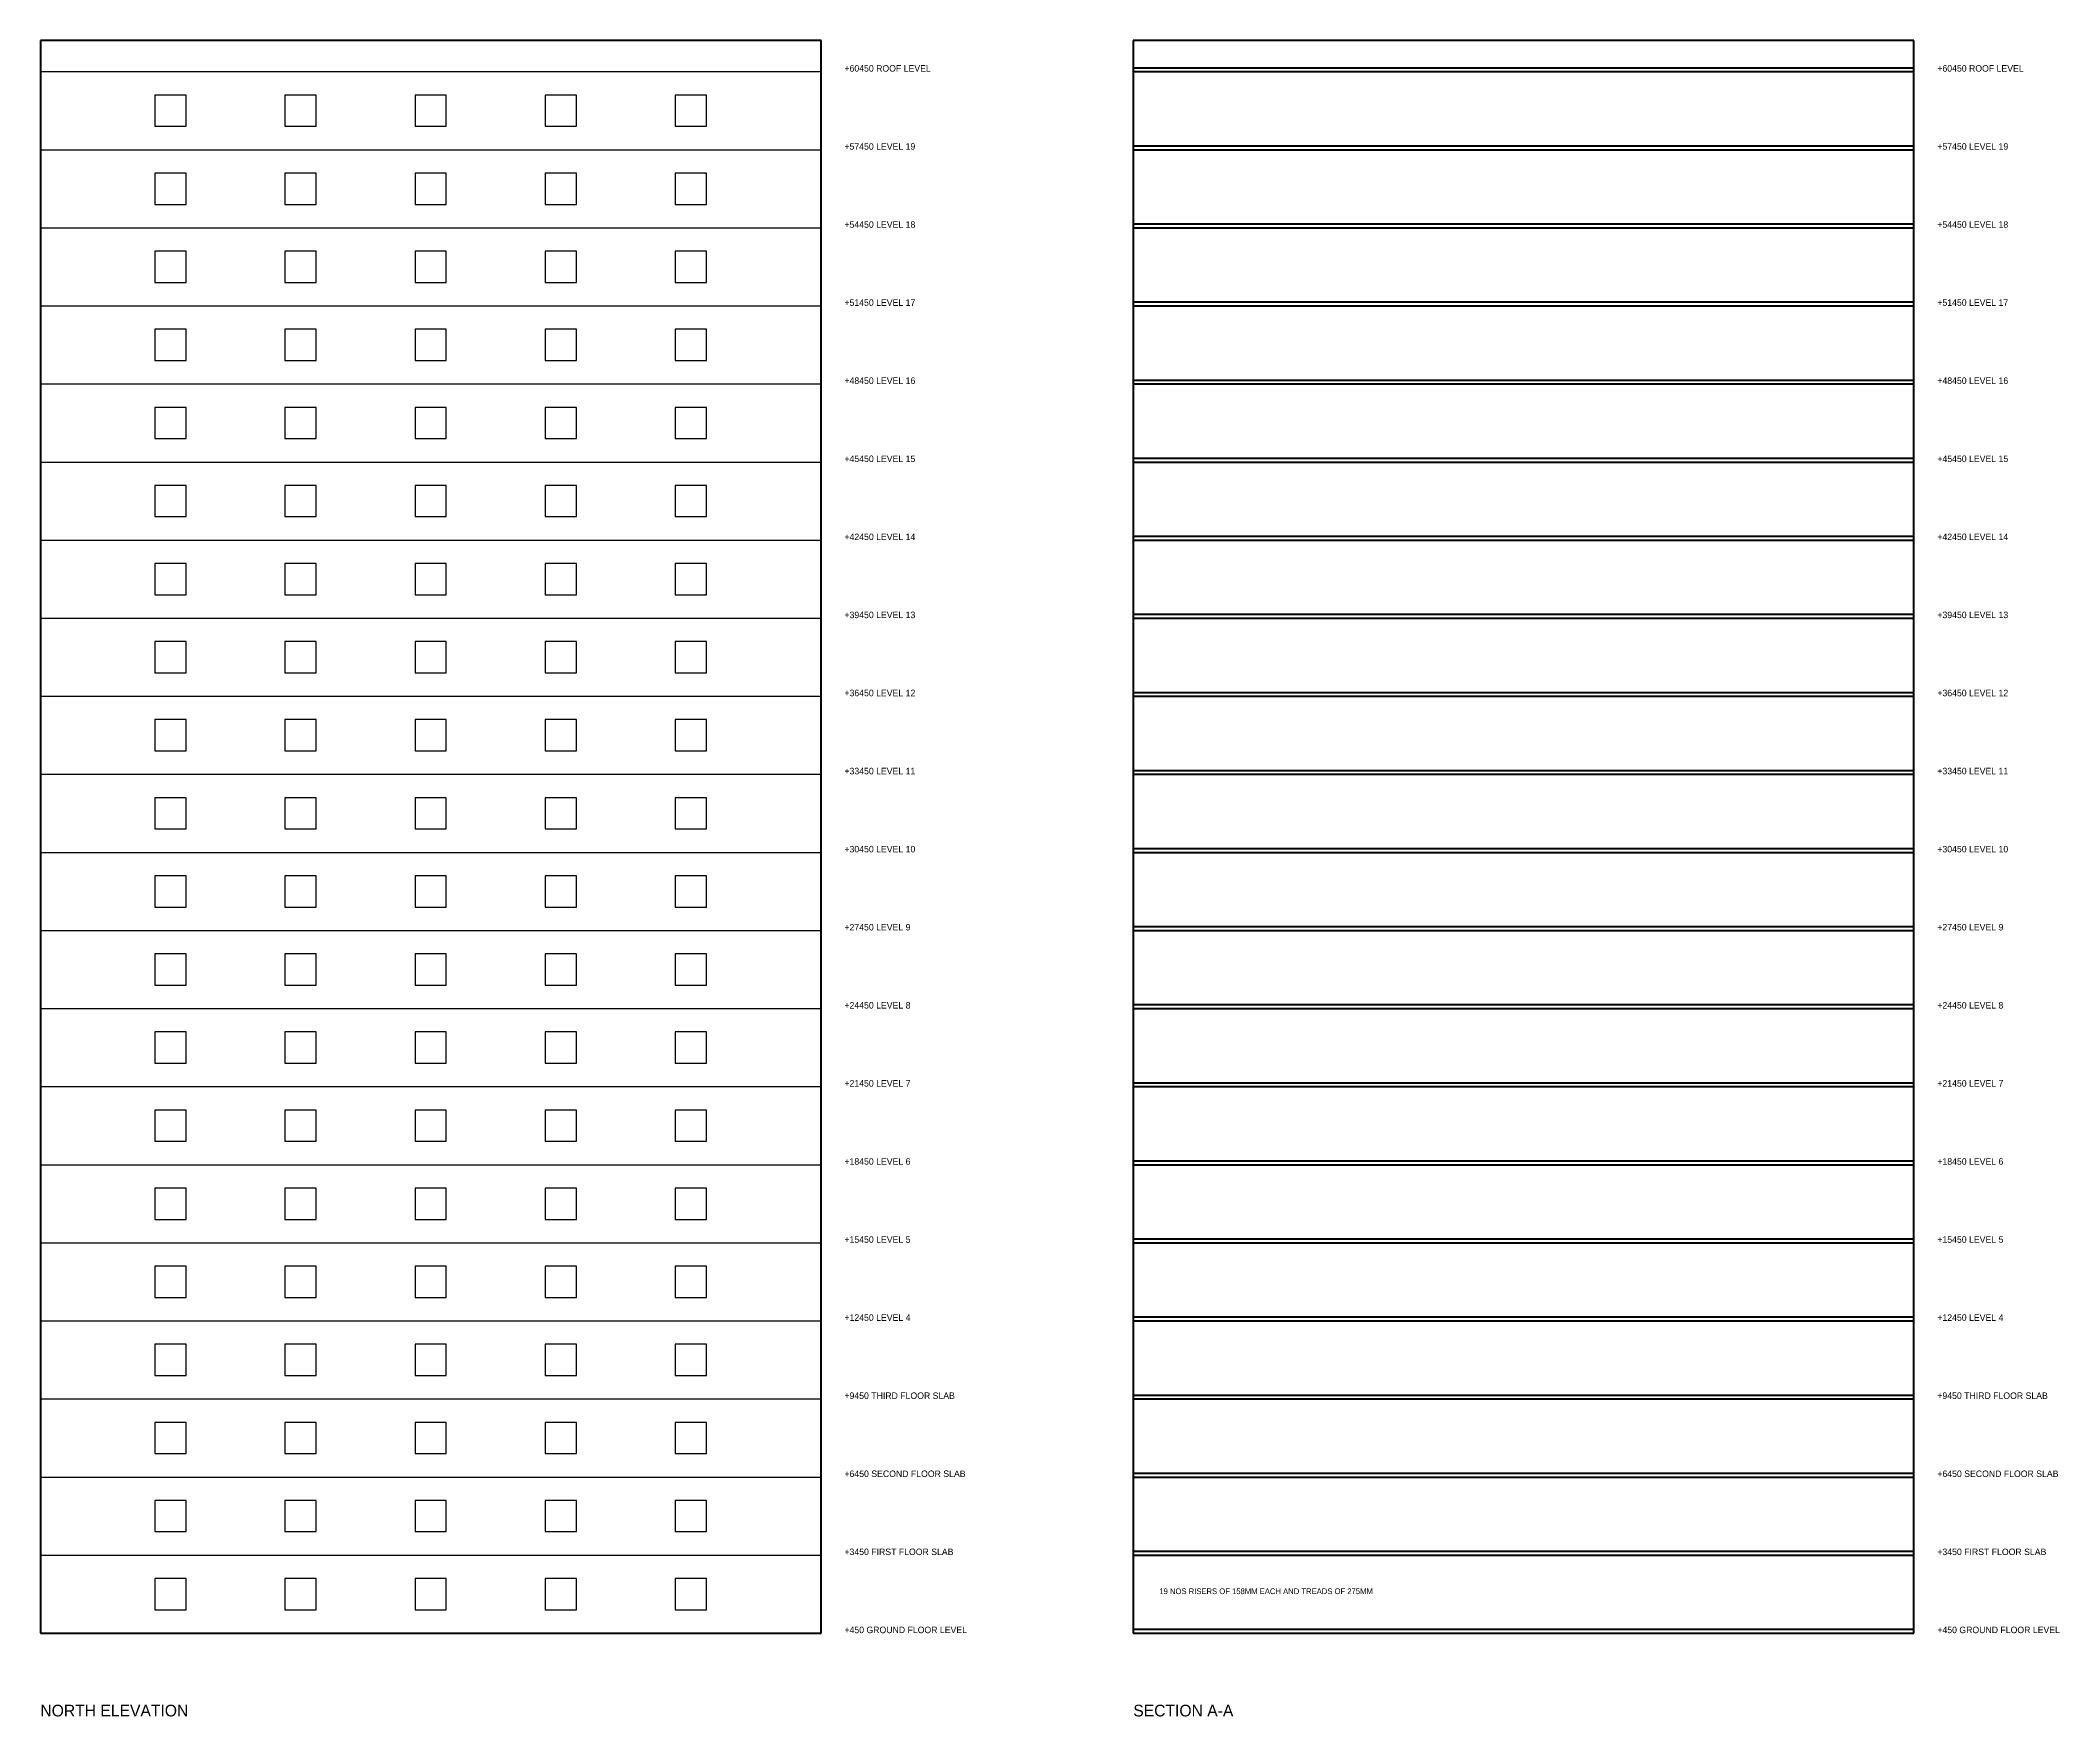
# Model space of a CAD drawing. Header units: millimetres. Extents: x -1800 to 161599, y -3335 to 61200.
# Drawn here: x 84000 to 161599, y -3206 to 61200 of the extents above; entities that cross this region are included whole.
import ezdxf

# ---------------------------------------------------------------- set-up
doc = ezdxf.new("R2010")
doc.units = ezdxf.units.MM
for name, color, linetype in [('TEXT', 6, 'CONTINUOUS'), ('WALL', 4, 'CONTINUOUS'), ('WIND', 2, 'CONTINUOUS')]:
    doc.layers.add(name, color=color, linetype=linetype)

msp = doc.modelspace()

# ---------------------------------------------------------------- linework, layer by layer
at = {"layer": 'WALL', "lineweight": 50}
for p, q in [((114000, 61200), (84000, 61200)), ((84000, 61200), (84000, 0)), ((114000, 0), (114000, 61200)), ((156000, 61200), (126000, 61200)), ((126000, 61200), (126000, 0)), ((156000, 0), (156000, 61200)), ((126000, 60150), (156000, 60150)), ((126000, 60000), (156000, 60000)), ((126000, 57150), (156000, 57150)), ((126000, 57000), (156000, 57000)), ((126000, 54150), (156000, 54150)), ((126000, 54000), (156000, 54000)), ((126000, 51150), (156000, 51150)), ((126000, 51000), (156000, 51000)), ((126000, 48150), (156000, 48150)), ((126000, 48000), (156000, 48000)), ((126000, 45150), (156000, 45150)), ((126000, 45000), (156000, 45000)), ((126000, 42150), (156000, 42150)), ((126000, 42000), (156000, 42000)), ((126000, 39150), (156000, 39150)), ((126000, 39000), (156000, 39000)), ((126000, 36150), (156000, 36150)), ((126000, 36000), (156000, 36000)), ((126000, 33150), (156000, 33150)), ((126000, 33000), (156000, 33000)), ((126000, 30150), (156000, 30150)), ((126000, 30000), (156000, 30000)), ((126000, 27150), (156000, 27150)), ((126000, 27000), (156000, 27000)), ((126000, 24150), (156000, 24150)), ((126000, 24000), (156000, 24000)), ((126000, 21150), (156000, 21150)), ((126000, 21000), (156000, 21000)), ((126000, 18150), (156000, 18150)), ((126000, 18000), (156000, 18000)), ((126000, 15150), (156000, 15150)), ((126000, 15000), (156000, 15000)), ((126000, 12150), (156000, 12150)), ((126000, 12000), (156000, 12000)), ((126000, 9150), (156000, 9150)), ((126000, 9000), (156000, 9000)), ((126000, 6150), (156000, 6150)), ((126000, 6000), (156000, 6000)), ((126000, 3150), (156000, 3150)), ((126000, 3000), (156000, 3000)), ((84000, 0), (114000, 0)), ((126000, 150), (156000, 150)), ((126000, 0), (156000, 0)), ((126000, 0), (156000, 0))]:
    msp.add_line(p, q, dxfattribs=at)
at = {"layer": 'WALL'}
for p, q in [((84000, 60000), (114000, 60000)), ((84000, 57000), (114000, 57000)), ((84000, 54000), (114000, 54000)), ((84000, 51000), (114000, 51000)), ((84000, 48000), (114000, 48000)), ((84000, 45000), (114000, 45000)), ((84000, 42000), (114000, 42000)), ((84000, 39000), (114000, 39000)), ((84000, 36000), (114000, 36000)), ((84000, 33000), (114000, 33000)), ((84000, 30000), (114000, 30000)), ((84000, 27000), (114000, 27000)), ((84000, 24000), (114000, 24000)), ((84000, 21000), (114000, 21000)), ((84000, 18000), (114000, 18000)), ((84000, 15000), (114000, 15000)), ((84000, 12000), (114000, 12000)), ((84000, 9000), (114000, 9000)), ((84000, 6000), (114000, 6000)), ((84000, 3000), (114000, 3000)), ((84000, 0), (114000, 0))]:
    msp.add_line(p, q, dxfattribs=at)
at = {"layer": 'WIND'}
for points in [[(88400, 57900), (89600, 57900), (89600, 59100), (88400, 59100)], [(93400, 57900), (94600, 57900), (94600, 59100), (93400, 59100)], [(98400, 57900), (99600, 57900), (99600, 59100), (98400, 59100)], [(103400, 57900), (104600, 57900), (104600, 59100), (103400, 59100)], [(108400, 57900), (109600, 57900), (109600, 59100), (108400, 59100)], [(88400, 54900), (89600, 54900), (89600, 56100), (88400, 56100)], [(93400, 54900), (94600, 54900), (94600, 56100), (93400, 56100)], [(98400, 54900), (99600, 54900), (99600, 56100), (98400, 56100)], [(103400, 54900), (104600, 54900), (104600, 56100), (103400, 56100)], [(108400, 54900), (109600, 54900), (109600, 56100), (108400, 56100)], [(88400, 51900), (89600, 51900), (89600, 53100), (88400, 53100)], [(93400, 51900), (94600, 51900), (94600, 53100), (93400, 53100)], [(98400, 51900), (99600, 51900), (99600, 53100), (98400, 53100)], [(103400, 51900), (104600, 51900), (104600, 53100), (103400, 53100)], [(108400, 51900), (109600, 51900), (109600, 53100), (108400, 53100)], [(88400, 48900), (89600, 48900), (89600, 50100), (88400, 50100)], [(93400, 48900), (94600, 48900), (94600, 50100), (93400, 50100)], [(98400, 48900), (99600, 48900), (99600, 50100), (98400, 50100)], [(103400, 48900), (104600, 48900), (104600, 50100), (103400, 50100)], [(108400, 48900), (109600, 48900), (109600, 50100), (108400, 50100)], [(88400, 45900), (89600, 45900), (89600, 47100), (88400, 47100)], [(93400, 45900), (94600, 45900), (94600, 47100), (93400, 47100)], [(98400, 45900), (99600, 45900), (99600, 47100), (98400, 47100)], [(103400, 45900), (104600, 45900), (104600, 47100), (103400, 47100)], [(108400, 45900), (109600, 45900), (109600, 47100), (108400, 47100)], [(88400, 42900), (89600, 42900), (89600, 44100), (88400, 44100)], [(93400, 42900), (94600, 42900), (94600, 44100), (93400, 44100)], [(98400, 42900), (99600, 42900), (99600, 44100), (98400, 44100)], [(103400, 42900), (104600, 42900), (104600, 44100), (103400, 44100)], [(108400, 42900), (109600, 42900), (109600, 44100), (108400, 44100)], [(88400, 39900), (89600, 39900), (89600, 41100), (88400, 41100)], [(93400, 39900), (94600, 39900), (94600, 41100), (93400, 41100)], [(98400, 39900), (99600, 39900), (99600, 41100), (98400, 41100)], [(103400, 39900), (104600, 39900), (104600, 41100), (103400, 41100)], [(108400, 39900), (109600, 39900), (109600, 41100), (108400, 41100)], [(88400, 36900), (89600, 36900), (89600, 38100), (88400, 38100)], [(93400, 36900), (94600, 36900), (94600, 38100), (93400, 38100)], [(98400, 36900), (99600, 36900), (99600, 38100), (98400, 38100)], [(103400, 36900), (104600, 36900), (104600, 38100), (103400, 38100)], [(108400, 36900), (109600, 36900), (109600, 38100), (108400, 38100)], [(88400, 33900), (89600, 33900), (89600, 35100), (88400, 35100)], [(93400, 33900), (94600, 33900), (94600, 35100), (93400, 35100)], [(98400, 33900), (99600, 33900), (99600, 35100), (98400, 35100)], [(103400, 33900), (104600, 33900), (104600, 35100), (103400, 35100)], [(108400, 33900), (109600, 33900), (109600, 35100), (108400, 35100)], [(88400, 30900), (89600, 30900), (89600, 32100), (88400, 32100)], [(93400, 30900), (94600, 30900), (94600, 32100), (93400, 32100)], [(98400, 30900), (99600, 30900), (99600, 32100), (98400, 32100)], [(103400, 30900), (104600, 30900), (104600, 32100), (103400, 32100)], [(108400, 30900), (109600, 30900), (109600, 32100), (108400, 32100)], [(88400, 27900), (89600, 27900), (89600, 29100), (88400, 29100)], [(93400, 27900), (94600, 27900), (94600, 29100), (93400, 29100)], [(98400, 27900), (99600, 27900), (99600, 29100), (98400, 29100)], [(103400, 27900), (104600, 27900), (104600, 29100), (103400, 29100)], [(108400, 27900), (109600, 27900), (109600, 29100), (108400, 29100)], [(88400, 24900), (89600, 24900), (89600, 26100), (88400, 26100)], [(93400, 24900), (94600, 24900), (94600, 26100), (93400, 26100)], [(98400, 24900), (99600, 24900), (99600, 26100), (98400, 26100)], [(103400, 24900), (104600, 24900), (104600, 26100), (103400, 26100)], [(108400, 24900), (109600, 24900), (109600, 26100), (108400, 26100)], [(88400, 21900), (89600, 21900), (89600, 23100), (88400, 23100)], [(93400, 21900), (94600, 21900), (94600, 23100), (93400, 23100)], [(98400, 21900), (99600, 21900), (99600, 23100), (98400, 23100)], [(103400, 21900), (104600, 21900), (104600, 23100), (103400, 23100)], [(108400, 21900), (109600, 21900), (109600, 23100), (108400, 23100)], [(88400, 18900), (89600, 18900), (89600, 20100), (88400, 20100)], [(93400, 18900), (94600, 18900), (94600, 20100), (93400, 20100)], [(98400, 18900), (99600, 18900), (99600, 20100), (98400, 20100)], [(103400, 18900), (104600, 18900), (104600, 20100), (103400, 20100)], [(108400, 18900), (109600, 18900), (109600, 20100), (108400, 20100)], [(88400, 15900), (89600, 15900), (89600, 17100), (88400, 17100)], [(93400, 15900), (94600, 15900), (94600, 17100), (93400, 17100)], [(98400, 15900), (99600, 15900), (99600, 17100), (98400, 17100)], [(103400, 15900), (104600, 15900), (104600, 17100), (103400, 17100)], [(108400, 15900), (109600, 15900), (109600, 17100), (108400, 17100)], [(88400, 12900), (89600, 12900), (89600, 14100), (88400, 14100)], [(93400, 12900), (94600, 12900), (94600, 14100), (93400, 14100)], [(98400, 12900), (99600, 12900), (99600, 14100), (98400, 14100)], [(103400, 12900), (104600, 12900), (104600, 14100), (103400, 14100)], [(108400, 12900), (109600, 12900), (109600, 14100), (108400, 14100)], [(88400, 9900), (89600, 9900), (89600, 11100), (88400, 11100)], [(93400, 9900), (94600, 9900), (94600, 11100), (93400, 11100)], [(98400, 9900), (99600, 9900), (99600, 11100), (98400, 11100)], [(103400, 9900), (104600, 9900), (104600, 11100), (103400, 11100)], [(108400, 9900), (109600, 9900), (109600, 11100), (108400, 11100)], [(88400, 6900), (89600, 6900), (89600, 8100), (88400, 8100)], [(93400, 6900), (94600, 6900), (94600, 8100), (93400, 8100)], [(98400, 6900), (99600, 6900), (99600, 8100), (98400, 8100)], [(103400, 6900), (104600, 6900), (104600, 8100), (103400, 8100)], [(108400, 6900), (109600, 6900), (109600, 8100), (108400, 8100)], [(88400, 3900), (89600, 3900), (89600, 5100), (88400, 5100)], [(93400, 3900), (94600, 3900), (94600, 5100), (93400, 5100)], [(98400, 3900), (99600, 3900), (99600, 5100), (98400, 5100)], [(103400, 3900), (104600, 3900), (104600, 5100), (103400, 5100)], [(108400, 3900), (109600, 3900), (109600, 5100), (108400, 5100)], [(88400, 900), (89600, 900), (89600, 2100), (88400, 2100)], [(93400, 900), (94600, 900), (94600, 2100), (93400, 2100)], [(98400, 900), (99600, 900), (99600, 2100), (98400, 2100)], [(103400, 900), (104600, 900), (104600, 2100), (103400, 2100)], [(108400, 900), (109600, 900), (109600, 2100), (108400, 2100)]]:
    msp.add_lwpolyline(points, close=True, dxfattribs=at)

# ---------------------------------------------------------------- texts
at = {"layer": 'TEXT'}
for s, height, p in [('+60450 ROOF LEVEL', 250, (114900, 60000)), ('+60450 ROOF LEVEL', 250, (156900, 60000)), ('+57450 LEVEL 19', 250, (114900, 57000)), ('+57450 LEVEL 19', 250, (156900, 57000)), ('+54450 LEVEL 18', 250, (114900, 54000)), ('+54450 LEVEL 18', 250, (156900, 54000)), ('+51450 LEVEL 17', 250, (114900, 51000)), ('+51450 LEVEL 17', 250, (156900, 51000)), ('+48450 LEVEL 16', 250, (114900, 48000)), ('+48450 LEVEL 16', 250, (156900, 48000)), ('+45450 LEVEL 15', 250, (114900, 45000)), ('+45450 LEVEL 15', 250, (156900, 45000)), ('+42450 LEVEL 14', 250, (114900, 42000)), ('+42450 LEVEL 14', 250, (156900, 42000)), ('+39450 LEVEL 13', 250, (114900, 39000)), ('+39450 LEVEL 13', 250, (156900, 39000)), ('+36450 LEVEL 12', 250, (114900, 36000)), ('+36450 LEVEL 12', 250, (156900, 36000)), ('+33450 LEVEL 11', 250, (114900, 33000)), ('+33450 LEVEL 11', 250, (156900, 33000)), ('+30450 LEVEL 10', 250, (114900, 30000)), ('+30450 LEVEL 10', 250, (156900, 30000)), ('+27450 LEVEL 9', 250, (114900, 27000)), ('+27450 LEVEL 9', 250, (156900, 27000)), ('+24450 LEVEL 8', 250, (114900, 24000)), ('+24450 LEVEL 8', 250, (156900, 24000)), ('+21450 LEVEL 7', 250, (114900, 21000)), ('+21450 LEVEL 7', 250, (156900, 21000)), ('+18450 LEVEL 6', 250, (114900, 18000)), ('+18450 LEVEL 6', 250, (156900, 18000)), ('+15450 LEVEL 5', 250, (114900, 15000)), ('+15450 LEVEL 5', 250, (156900, 15000)), ('+12450 LEVEL 4', 250, (114900, 12000)), ('+12450 LEVEL 4', 250, (156900, 12000)), ('+9450 THIRD FLOOR SLAB', 250, (114900, 9000)), ('+9450 THIRD FLOOR SLAB', 250, (156900, 9000)), ('+6450 SECOND FLOOR SLAB', 250, (114900, 6000)), ('+6450 SECOND FLOOR SLAB', 250, (156900, 6000)), ('+3450 FIRST FLOOR SLAB', 250, (114900, 3000)), ('+3450 FIRST FLOOR SLAB', 250, (156900, 3000)), ('19 NOS RISERS OF 158MM EACH AND TREADS OF 275MM', 220, (127000, 1500)), ('+450 GROUND FLOOR LEVEL', 250, (114900, 0)), ('+450 GROUND FLOOR LEVEL', 250, (156900, 0)), ('NORTH ELEVATION', 450, (84000, -3200)), ('SECTION A-A', 450, (126000, -3200))]:
    msp.add_text(s, height=height, dxfattribs=at).set_placement(p)

doc.saveas('drawing.dxf')
